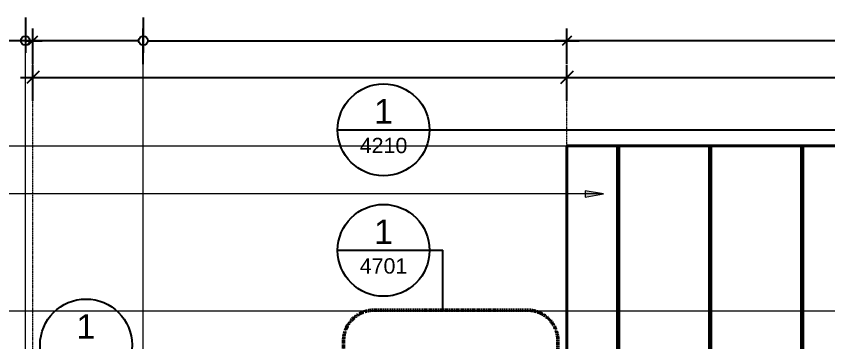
# Model space of a CAD drawing. Header units: millimetres. Extents: x -153298 to 620751, y -313239 to 250031.
# Drawn here: x 88296 to 101533, y -281348 to -276032 of the extents above; entities that cross this region are included whole.
import ezdxf

# ---------------------------------------------------------------- set-up
doc = ezdxf.new("R2010")
doc.units = ezdxf.units.MM
for name, pattern in [('Centre', [31.75, 6.35, -4.7625, 15.875, -4.7625]), ('DPA_Grid _ Level 100', [10, 5.5, -1.6, 1.3, -1.6]), ('DPA_Hidden 50', [3, 2, -1])]:
    doc.linetypes.add(name, pattern=pattern)
for name, color, linetype, lineweight in [('A-ANNO-DIMS', 7, 'Continuous', 9), ('A-ANNO-NOTE', 7, 'Continuous', 35), ('A-DETL', 7, 'Continuous', 70), ('A-DETL-GENF', 7, 'Continuous', 35), ('A-FLOR-E', 7, 'Continuous', 35), ('A-FLOR-LEVL', 7, 'Continuous', 35), ('G-ANNO-TEXT', 7, 'Continuous', 9), ('I-WALL-E', 7, 'Continuous', 35), ('S-GRID', 7, 'Continuous', 0), ('WALL-E', 7, 'Continuous', 35)]:
    doc.layers.add(name, color=color, linetype=linetype, lineweight=lineweight)
doc.styles.add('ARIAL', font='arial.ttf')
doc.styles.add('Arial_1', font='arial.ttf', dxfattribs={"height": 250})
doc.styles.add('Arial_2', font='arial.ttf', dxfattribs={"height": 3})
doc.dimstyles.new('DPA-DIM-3_0_C-T', dxfattribs={"dimscale": 304.8, "dimtxt": 306.07782, "dimasz": 0.492126, "dimexe": 0.656168, "dimexo": 0.0625, "dimgap": 0.164042, "dimtad": 0, "dimjust": 2, "dimdec": 0, "dimzin": 0, "dimdsep": 46, "dimtxsty": 'Arial_2', "dimblk1": 'DOTBLANK', "dimblk2": 'OBLIQUE', "dimsah": 1, "dimcen": 0.09, "dimdle": 0.656168, "dimclrd": 7, "dimclre": 7, "dimclrt": 7, "dimadec": 8, "dimazin": 0, "dimtfac": 1, "dimtdec": 4, "dimtix": 1, "dimtmove": 2, "dimatfit": 3, "dimfxl": 1.312336, "dimfxlon": 1, "dimtvp": 1, "dimtolj": 1, "dimtzin": 0, "dimarcsym": 2})
doc.dimstyles.new('DPA-DIM-3_0_C-T_1', dxfattribs={"dimscale": 304.8, "dimtxt": 306.07782, "dimasz": 0.492126, "dimexe": 0.656168, "dimexo": 0.0625, "dimgap": 0.164042, "dimtad": 0, "dimjust": 2, "dimdec": 0, "dimzin": 0, "dimdsep": 46, "dimtxsty": 'ARIAL', "dimblk1": 'DOTBLANK', "dimblk2": 'OBLIQUE', "dimsah": 1, "dimcen": 0.09, "dimdle": 0.656168, "dimclrd": 7, "dimclre": 7, "dimclrt": 7, "dimadec": 8, "dimazin": 0, "dimtfac": 1, "dimtdec": 4, "dimtix": 1, "dimtmove": 2, "dimatfit": 3, "dimfxl": 1.312336, "dimfxlon": 1, "dimtvp": 1, "dimtolj": 1, "dimtzin": 0, "dimarcsym": 2})
doc.dimstyles.new('DPA-DIM-3_0_T-T', dxfattribs={"dimscale": 304.8, "dimtxt": 306.07782, "dimasz": 0.656168, "dimexe": 0.656168, "dimexo": 0.0625, "dimgap": 0.164042, "dimtad": 1, "dimdec": 0, "dimzin": 0, "dimdsep": 46, "dimtxsty": 'Arial_2', "dimblk1": 'OBLIQUE', "dimblk2": 'OBLIQUE', "dimsah": 1, "dimcen": 0.09, "dimdle": 0.656168, "dimclrd": 7, "dimclre": 7, "dimclrt": 7, "dimadec": 8, "dimazin": 0, "dimtfac": 1, "dimtdec": 4, "dimtix": 1, "dimtmove": 0, "dimatfit": 3, "dimfxl": 1.312336, "dimfxlon": 1, "dimtvp": 1, "dimtolj": 1, "dimtzin": 0, "dimarcsym": 2})

# ---------------------------------------------------------------- blocks, each defined once
blk = doc.blocks.new('DPA_AN_Callout - DPA_AN_Callout-17955929-2120-01 ENTRANCE 1 SECTION A')
at = {"layer": 'A-DETL-GENF', "color": 7, "lineweight": 25}
for p in [(-888962, 116595), (-887997, 115616)]:
    blk.add_line(p, (-887997, 116595), dxfattribs=at)
at = {"layer": 'A-DETL-GENF', "color": 7, "linetype": 'DPA_Hidden 50', "lineweight": 50}
for p, q in [((-889115, 115616), (-886619, 115616)), ((-889615, 106050), (-889615, 115116)), ((-886119, 115116), (-886119, 106050)), ((-886619, 105550), (-889115, 105550))]:
    blk.add_line(p, q, dxfattribs=at)
for centre, start, end in [((-889115, 115116), 90, 180), ((-886619, 115116), 0, 90), ((-889115, 106050), 180, 270), ((-886619, 106050), 270, 0)]:
    blk.add_arc(centre, 500, start, end, dxfattribs=at)
blk = doc.blocks.new('DPA_AN_Callout - DPA_AN_Callout-17956100-2120-01 ENTRANCE 1 SECTION A')
at = {"layer": 'A-DETL-GENF', "color": 7, "lineweight": 25}
for p in [(-888962, 118562), (-880296, 118300)]:
    blk.add_line(p, (-880296, 118562), dxfattribs=at)
at = {"layer": 'A-DETL-GENF', "color": 7, "linetype": 'DPA_Hidden 50', "lineweight": 50}
for p, q in [((-880854, 118300), (-879478, 118300)), ((-881354, 114312), (-881354, 117800)), ((-878978, 117800), (-878978, 114312)), ((-879478, 113812), (-880854, 113812))]:
    blk.add_line(p, q, dxfattribs=at)
for centre, start, end in [((-880854, 117800), 90, 180), ((-879478, 117800), 0, 90), ((-880854, 114312), 180, 270), ((-879478, 114312), 270, 0)]:
    blk.add_arc(centre, 500, start, end, dxfattribs=at)
blk = doc.blocks.new('*D3776')
at = {"layer": 'DEFPOINTS', "color": 7, "transparency": 16777216}
for p in [(90368, -276291), (90368, -276291), (90368, -276432)]:
    blk.add_point(p, dxfattribs=at)
blk = doc.blocks.new('_DotBlank')
at = {"color": 7, "linetype": 'ByBlock', "lineweight": -2}
blk.add_line((-0.5, 0), (-1, 0), dxfattribs=at)
blk.add_circle((0, 0), 0.5, dxfattribs=at)
blk = doc.blocks.new('_None')
blk = doc.blocks.new('_Oblique')
at = {"color": 7, "linetype": 'ByBlock', "lineweight": -2}
blk.add_line((-0.5, -0.5), (0.5, 0.5), dxfattribs=at)
blk = doc.blocks.new('*D3777')
at = {"layer": 'A-ANNO-DIMS', "color": 7, "lineweight": -2, "transparency": 16777216}
for p, q in [((90368, -276051), (90368, -276632)), ((97279, -276813), (97279, -276232)), ((90518, -276432), (97479, -276432))]:
    blk.add_line(p, q, dxfattribs=at)
at = {"layer": 'DEFPOINTS', "color": 7, "transparency": 16777216}
for p in [(90368, -276032), (97279, -276432), (97279, -276832)]:
    blk.add_point(p, dxfattribs=at)
at = {"layer": 'A-ANNO-DIMS', "color": 7, "lineweight": -2, "transparency": 16777216, "xscale": 150, "yscale": 150, "zscale": 150, "rotation": 180}
blk.add_blockref('_DotBlank', (90368, -276432), dxfattribs=at)
at = {"layer": 'A-ANNO-DIMS', "color": 7, "lineweight": -2, "transparency": 16777216, "xscale": 150, "yscale": 150, "zscale": 150}
blk.add_blockref('_Oblique', (97279, -276432), dxfattribs=at)
at = {"layer": 'A-ANNO-DIMS', "color": 7, "transparency": 16777216, "insert": (96346, -276191), "char_height": 3, "width": 1107.53, "attachment_point": 1, "line_spacing_factor": 0.941778, "style": 'Arial_2'}
blk.add_mtext('\\A1;6911', dxfattribs=at)
blk = doc.blocks.new('*D3683')
at = {"layer": 'DEFPOINTS', "color": 7, "transparency": 16777216}
for p in [(88445, -276291), (88445, -276291), (88445, -276432)]:
    blk.add_point(p, dxfattribs=at)
blk = doc.blocks.new('*D3684')
at = {"layer": 'A-ANNO-DIMS', "color": 7, "lineweight": -2, "transparency": 16777216}
for p, q in [((88445, -276051), (88445, -276632)), ((88568, -276813), (88568, -276232)), ((88295, -276432), (88145, -276432)), ((88445, -276432), (88568, -276432)), ((88568, -276432), (88718, -276432))]:
    blk.add_line(p, q, dxfattribs=at)
at = {"layer": 'DEFPOINTS', "color": 7, "transparency": 16777216}
for p in [(88445, -276032), (88568, -276432), (88568, -276832)]:
    blk.add_point(p, dxfattribs=at)
at = {"layer": 'A-ANNO-DIMS', "color": 7, "lineweight": -2, "transparency": 16777216, "xscale": 150, "yscale": 150, "zscale": 150}
blk.add_blockref('_DotBlank', (88445, -276432), dxfattribs=at)
at = {"layer": 'A-ANNO-DIMS', "color": 7, "lineweight": -2, "transparency": 16777216, "xscale": 150, "yscale": 150, "zscale": 150, "rotation": 180}
blk.add_blockref('_Oblique', (88568, -276432), dxfattribs=at)
at = {"layer": 'A-ANNO-DIMS', "color": 7, "transparency": 16777216, "insert": (87866, -276191), "char_height": 3, "width": 830.65, "attachment_point": 1, "line_spacing_factor": 0.941778, "style": 'Arial_2'}
blk.add_mtext('\\A1;123', dxfattribs=at)
blk = doc.blocks.new('*D3686')
at = {"layer": 'A-ANNO-DIMS', "color": 7, "lineweight": -2, "transparency": 16777216}
for p, q in [((97279, -276813), (97279, -276232)), ((101768, -276813), (101768, -276232)), ((101618, -276432), (97079, -276432))]:
    blk.add_line(p, q, dxfattribs=at)
at = {"layer": 'DEFPOINTS', "color": 7, "transparency": 16777216}
for p in [(97279, -276432), (97279, -276832), (101768, -276832)]:
    blk.add_point(p, dxfattribs=at)
at = {"layer": 'A-ANNO-DIMS', "color": 7, "lineweight": -2, "transparency": 16777216, "xscale": 150, "yscale": 150, "zscale": 150, "rotation": 180}
blk.add_blockref('_Oblique', (97279, -276432), dxfattribs=at)
at = {"layer": 'A-ANNO-DIMS', "color": 7, "lineweight": -2, "transparency": 16777216, "xscale": 150, "yscale": 150, "zscale": 150}
blk.add_blockref('_DotBlank', (101768, -276432), dxfattribs=at)
at = {"layer": 'A-ANNO-DIMS', "color": 7, "transparency": 16777216, "insert": (101972, -276191), "char_height": 3, "width": 1107.53, "attachment_point": 1, "line_spacing_factor": 0.941778, "style": 'Arial_2'}
blk.add_mtext('\\A1;4489', dxfattribs=at)
blk = doc.blocks.new('*D3697')
at = {"layer": 'A-ANNO-DIMS', "color": 7, "lineweight": -2, "transparency": 16777216}
for p, q in [((88568, -277413), (88568, -276832)), ((97279, -277413), (97279, -276832)), ((88368, -277032), (97479, -277032))]:
    blk.add_line(p, q, dxfattribs=at)
at = {"layer": 'DEFPOINTS', "color": 7, "transparency": 16777216}
for p in [(97279, -277032), (88568, -277432), (97279, -277432)]:
    blk.add_point(p, dxfattribs=at)
at = {"layer": 'A-ANNO-DIMS', "color": 7, "lineweight": -2, "transparency": 16777216, "xscale": 200, "yscale": 200, "zscale": 200, "rotation": 180}
blk.add_blockref('_Oblique', (88568, -277032), dxfattribs=at)
at = {"layer": 'A-ANNO-DIMS', "color": 7, "lineweight": -2, "transparency": 16777216, "xscale": 200, "yscale": 200, "zscale": 200}
blk.add_blockref('_Oblique', (97279, -277032), dxfattribs=at)
at = {"layer": 'A-ANNO-DIMS', "color": 7, "transparency": 16777216, "insert": (92924, -276981), "char_height": 3, "width": 1107.53, "attachment_point": 5, "style": 'Arial_2'}
blk.add_mtext('\\A1;8711', dxfattribs=at)
blk = doc.blocks.new('*D3698')
at = {"layer": 'A-ANNO-DIMS', "color": 7, "lineweight": -2, "transparency": 16777216}
for p, q in [((97279, -277413), (97279, -276832)), ((110035, -277413), (110035, -276832)), ((97079, -277032), (110235, -277032))]:
    blk.add_line(p, q, dxfattribs=at)
at = {"layer": 'DEFPOINTS', "color": 7, "transparency": 16777216}
for p in [(110035, -277032), (97279, -277432), (110035, -277432)]:
    blk.add_point(p, dxfattribs=at)
at = {"layer": 'A-ANNO-DIMS', "color": 7, "lineweight": -2, "transparency": 16777216, "xscale": 200, "yscale": 200, "zscale": 200, "rotation": 180}
blk.add_blockref('_Oblique', (97279, -277032), dxfattribs=at)
at = {"layer": 'A-ANNO-DIMS', "color": 7, "lineweight": -2, "transparency": 16777216, "xscale": 200, "yscale": 200, "zscale": 200}
blk.add_blockref('_Oblique', (110035, -277032), dxfattribs=at)
at = {"layer": 'A-ANNO-DIMS', "color": 7, "transparency": 16777216, "insert": (103657, -276981), "char_height": 3, "width": 1384.41, "attachment_point": 5, "style": 'Arial_2'}
blk.add_mtext('\\A1;12756', dxfattribs=at)
blk = doc.blocks.new('*D3675')
at = {"layer": 'DEFPOINTS', "color": 7, "transparency": 16777216}
for p in [(90368, -276432), (90368, -276574), (90368, -276574)]:
    blk.add_point(p, dxfattribs=at)
blk = doc.blocks.new('*D3676')
at = {"layer": 'A-ANNO-DIMS', "color": 7, "lineweight": -2, "transparency": 16777216}
for p, q in [((88568, -276813), (88568, -276232)), ((90368, -276813), (90368, -276232)), ((90218, -276432), (88368, -276432))]:
    blk.add_line(p, q, dxfattribs=at)
at = {"layer": 'DEFPOINTS', "color": 7, "transparency": 16777216}
for p in [(88568, -276432), (88568, -276832), (90368, -276832)]:
    blk.add_point(p, dxfattribs=at)
at = {"layer": 'A-ANNO-DIMS', "color": 7, "lineweight": -2, "transparency": 16777216, "xscale": 150, "yscale": 150, "zscale": 150, "rotation": 180}
blk.add_blockref('_Oblique', (88568, -276432), dxfattribs=at)
at = {"layer": 'A-ANNO-DIMS', "color": 7, "lineweight": -2, "transparency": 16777216, "xscale": 150, "yscale": 150, "zscale": 150}
blk.add_blockref('_DotBlank', (90368, -276432), dxfattribs=at)
at = {"layer": 'A-ANNO-DIMS', "color": 7, "transparency": 16777216, "insert": (88881, -276191), "char_height": 3, "width": 1107.53, "attachment_point": 1, "line_spacing_factor": 0.941778, "style": 'Arial_2'}
blk.add_mtext('\\A1;1800', dxfattribs=at)

msp = doc.modelspace()

# ---------------------------------------------------------------- hatches: boundary and pattern name
at = {"layer": 'G-ANNO-TEXT'}
msp.add_hatch(color=7, dxfattribs=at).paths.add_polyline_path([(97876.9628, -278933.3988), (97576.9628, -278880.5007), (97576.9628, -278986.2969)])

# ---------------------------------------------------------------- linework, layer by layer
at = {"layer": 'A-ANNO-NOTE', "color": 7, "lineweight": 25}
for p, q in [((93537.8852, -277885.0822), (95037.8748, -277885.0822)), ((93537.8852, -279852.0737), (95037.8748, -279852.0737))]:
    msp.add_line(p, q, dxfattribs=at)
for centre in [(94287.88, -277887.8646), (94287.88, -279854.856), (89434.9878, -281399.9396)]:
    msp.add_circle(centre, 750, dxfattribs=at)
at = {"layer": 'A-DETL', "color": 7, "linetype": 'DPA_Hidden 50', "lineweight": 9}
for p, q in [((88567.88, -282496.753), (88567.88, -276296.753)), ((97279.13, -278146.753), (97279.13, -277032.3847))]:
    msp.add_line(p, q, dxfattribs=at)
at = {"layer": 'A-FLOR-E', "color": 7}
for p, q in [((104177.88, -278146.753), (97829.13, -278146.753)), ((97829.13, -278146.753), (104177.88, -278146.753))]:
    msp.add_line(p, q, dxfattribs=at)
at = {"layer": 'A-FLOR-LEVL', "color": 7, "linetype": 'Centre', "lineweight": 9}
for p, q in [((80346.0738, -278146.753), (144086.7932, -278146.753)), ((79837.5395, -280841.6324), (143578.2589, -280841.6324))]:
    msp.add_line(p, q, dxfattribs=at)
at = {"layer": 'G-ANNO-TEXT', "color": 7}
for p, q in [((97876.9628, -278933.3988), (97576.9628, -278880.5007)), ((97576.9628, -278880.5007), (97576.9628, -278986.2969)), ((97876.9628, -278933.3988), (86426.2677, -278933.3988)), ((97576.9628, -278986.2969), (97876.9628, -278933.3988))]:
    msp.add_line(p, q, dxfattribs=at)
at = {"layer": 'I-WALL-E', "color": 7}
for p, q in [((97279.13, -278146.753), (97279.13, -282496.753)), ((98101.88, -278146.753), (97279.13, -278146.753)), ((97279.13, -282496.753), (97279.13, -278146.753)), ((97279.13, -278146.753), (107262.48, -278146.753)), ((97282.88, -278146.753), (97307.88, -278146.753)), ((97307.88, -278146.753), (97282.88, -278146.753)), ((97482.88, -278146.753), (97282.88, -278146.753)), ((98101.88, -281538.5786), (98101.88, -278146.753)), ((98101.88, -278146.753), (98126.88, -278146.753)), ((98101.88, -281538.5786), (98101.88, -278146.753)), ((98126.88, -278146.753), (98126.88, -281538.5964)), ((99601.88, -278146.753), (98126.88, -278146.753)), ((98126.88, -278146.753), (98126.88, -281538.5964)), ((99601.88, -281813.4967), (99601.88, -278146.753)), ((99601.88, -278146.753), (99626.88, -278146.753)), ((99601.88, -281813.4967), (99601.88, -278146.753)), ((101101.88, -278146.753), (99626.88, -278146.753)), ((99626.88, -278146.753), (99626.88, -281829.3385)), ((99626.88, -278146.753), (99626.88, -281829.3385)), ((101101.88, -282496.753), (101101.88, -278146.753)), ((101101.88, -278146.753), (101126.88, -278146.753)), ((101101.88, -282496.753), (101101.88, -278146.753)), ((101126.88, -278146.753), (101126.88, -282496.753)), ((102601.88, -278146.753), (101126.88, -278146.753)), ((101126.88, -278146.753), (101126.88, -282496.753))]:
    msp.add_line(p, q, dxfattribs=at)
at = {"layer": 'S-GRID', "color": 7, "linetype": 'DPA_Grid _ Level 100'}
for p, q in [((88444.8801, -309692.5036), (88444.8801, -276432.3847)), ((90367.88, -309692.5036), (90367.88, -276432.3847))]:
    msp.add_line(p, q, dxfattribs=at)
at = {"layer": 'WALL-E', "color": 7}
for p, q in [((97282.88, -278146.753), (98782.88, -278146.753)), ((98782.88, -278146.753), (97482.88, -278146.753)), ((98807.88, -278146.753), (100282.88, -278146.753)), ((100282.88, -278146.753), (98807.88, -278146.753)), ((100307.88, -278146.753), (101782.88, -278146.753)), ((101782.88, -278146.753), (100307.88, -278146.753))]:
    msp.add_line(p, q, dxfattribs=at)

# ---------------------------------------------------------------- block references
at = {"layer": 'A-DETL-GENF', "color": 7}
for name in ['DPA_AN_Callout - DPA_AN_Callout-17956100-2120-01 ENTRANCE 1 SECTION A', 'DPA_AN_Callout - DPA_AN_Callout-17955929-2120-01 ENTRANCE 1 SECTION A']:
    msp.add_blockref(name, (983250.2539, -396446.753), dxfattribs=at)

# ---------------------------------------------------------------- texts
at = {"layer": 'A-ANNO-NOTE', "color": 7, "lineweight": 9, "attachment_point": 1}
for s, insert, char_height, width, style in [('1', (94130.581, -277385.903), 400, 376.793125, 'ARIAL'), ('4210', (93898.5941, -278017.5395), 250, 929.9575, 'Arial_1'), ('1', (94130.581, -279352.8944), 400, 376.793125, 'ARIAL'), ('4701', (93898.5941, -279984.5309), 250, 929.9575, 'Arial_1'), ('1', (89277.6888, -280897.978), 400, 376.793125, 'ARIAL')]:
    msp.add_mtext(s, dxfattribs=dict(at, insert=insert, char_height=char_height, width=width, style=style))

# ---------------------------------------------------------------- dimensions: what is measured, and where the dimension line sits
at = {"layer": 'A-ANNO-DIMS', "color": 7}
for base, p1, p2, override, picture, middle in [((88567.88, -276432.3847), (88444.8801, -276032.3847), (88567.88, -276832.3847), {"dimpost": '<>', "dimclrd": 7, "dimclre": 7, "dimclrt": 7, "dimfxl": 809.400377}, '*D3684', (88280.9973, -276192.9158)), ((97279.13, -276432.3847), (90367.88, -276032.3847), (97279.13, -276832.3847), {"dimpost": '<>', "dimclrd": 7, "dimclre": 7, "dimclrt": 7, "dimfxl": 6957.397262}, '*D3777', (96899.9531, -276192.9158)), ((88567.88, -276432.3847), (90367.88, -276832.3847), (88567.88, -276832.3847), {"dimpost": '<>', "dimclrd": 7, "dimclre": 7, "dimclrt": 7, "dimfxl": 1800}, '*D3676', (89434.4046, -276192.9158)), ((97279.13, -276432.3847), (101767.88, -276832.3847), (97279.13, -276832.3847), {"dimpost": '<>', "dimclrd": 7, "dimclre": 7, "dimclrt": 7, "dimfxl": 4488.749993}, '*D3686', (102525.3959, -276192.9158))]:
    dim = msp.add_linear_dim(base=base, p1=p1, p2=p2, dimstyle='DPA-DIM-3_0_C-T', override=override, dxfattribs=at)
    dim.commit()
    dim.dimension.update_dxf_attribs({"geometry": picture, "text_midpoint": middle, "dimtype": 160})
for base, p1, p2, dimstyle, picture, middle in [((88444.8801, -276432.3847), (88444.8801, -276290.9633), (88444.8801, -276290.9633), 'DPA-DIM-3_0_C-T_1', '*D3683', (88444.8801, -276432.3847)), ((90367.88, -276432.3847), (90367.88, -276290.9633), (90367.88, -276290.9633), 'DPA-DIM-3_0_C-T', '*D3776', (90367.88, -276432.3847)), ((90367.88, -276432.3847), (90367.88, -276573.806), (90367.88, -276573.806), 'DPA-DIM-3_0_C-T', '*D3675', (90367.88, -276432.3847))]:
    dim = msp.add_linear_dim(base=base, p1=p1, p2=p2, text=' ', dimstyle=dimstyle, override={"dimpost": '<>', "dimblk": 'None', "dimse1": 1, "dimse2": 1, "dimsd1": 1, "dimsd2": 1, "dimclrd": 7, "dimclre": 7, "dimclrt": 7, "dimfxl": 0}, dxfattribs=at)
    dim.commit()
    dim.dimension.update_dxf_attribs({"geometry": picture, "text_midpoint": middle})
for base, p1, p2, override, picture, middle in [((97279.13, -277032.3847), (88567.88, -277432.3847), (97279.13, -277432.3847), {"dimpost": '<>', "dimclrd": 7, "dimclre": 7, "dimclrt": 7, "dimfxl": 8711.250007}, '*D3697', (92923.505, -276980.8529)), ((110034.98, -277032.3847), (97279.13, -277432.3847), (110034.98, -277432.3847), {"dimpost": '<>', "dimclrd": 7, "dimclre": 7, "dimclrt": 7, "dimfxl": 12755.849993}, '*D3698', (103657.055, -276980.8529))]:
    dim = msp.add_linear_dim(base=base, p1=p1, p2=p2, dimstyle='DPA-DIM-3_0_T-T', override=override, dxfattribs=at)
    dim.commit()
    dim.dimension.update_dxf_attribs({"geometry": picture, "text_midpoint": middle})

doc.saveas('drawing.dxf')
